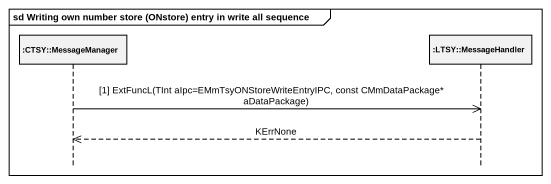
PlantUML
@startuml
mainframe sd Writing own number store (ONstore) entry in write all sequence
hide footbox
participant ":CTSY::MessageManager" as CTSY_MessageManager
participant ":LTSY::MessageHandler" as LTSY_MessageHandler

CTSY_MessageManager ->> LTSY_MessageHandler : [1] ExtFuncL(TInt aIpc=EMmTsyONStoreWriteEntryIPC, const CMmDataPackage* aDataPackage)
LTSY_MessageHandler -->> CTSY_MessageManager : KErrNone
@enduml
